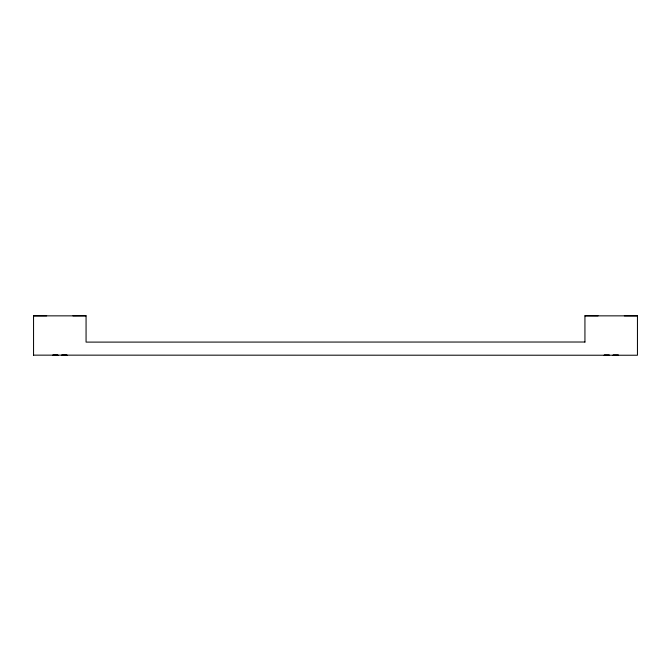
<?xml version="1.0" encoding="UTF-8"?>
<svg xmlns="http://www.w3.org/2000/svg" width="671" height="671" viewBox="0 0 671 671"><rect width="100%" height="100%" fill="white"/><g stroke="black" fill="none" stroke-linecap="round" stroke-linejoin="round"><path stroke-width="1.01" d="M33.55 315.856L86.064 315.856M584.936 315.856L637.45 315.856M584.936 342.017L86.064 342.109L86.064 315.764L72.938 315.848M33.55 355.144L637.45 355.236L637.45 315.831L624.324 315.848M598.062 315.848L584.936 315.764L584.936 342.109M46.676 315.848L33.55 315.831L33.55 355.236M52.833 355.194L57.941 355.202L52.833 355.194M67.025 355.194L61.673 355.202L67.025 355.194M604.219 355.194L609.327 355.202L604.219 355.194M618.41 355.194L613.059 355.202L618.41 355.194"/></g></svg>
